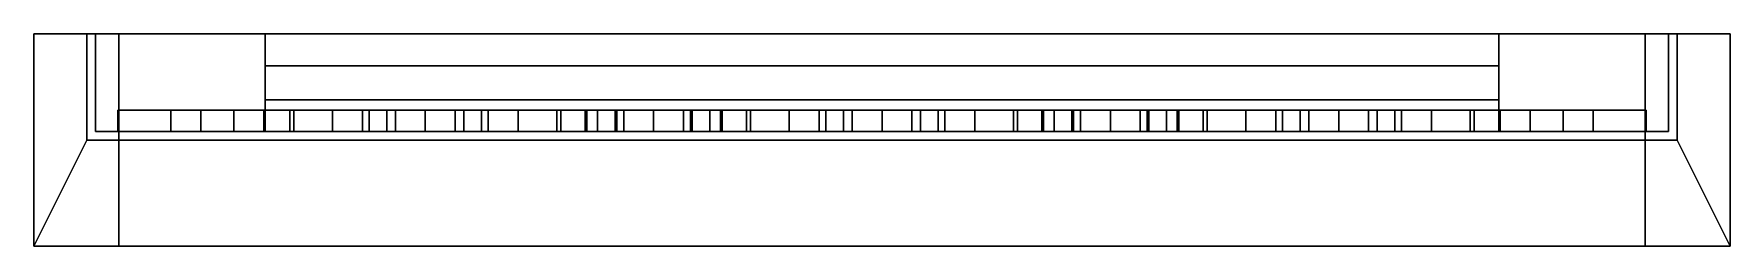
# Model space of a CAD drawing. Extents: x 0 to 0.8, y -0.05 to 0.05.
import ezdxf

# ---------------------------------------------------------------- set-up
doc = ezdxf.new("R2010")
doc.units = 0
doc.layers.get('0').update_dxf_attribs({"linetype": 'CONTINUOUS'})

msp = doc.modelspace()

# ---------------------------------------------------------------- meshes
at = {"color": 131}
mesh = msp.add_polyface(dxfattribs=at)
corners = [(0.06461, 0.004, 2.15154), (0.06461, 0.004, 2.09539), (0.06461, 0.014, 2.09539), (0.06461, 0.014, 2.15154), (0.03961, 0.004, 2.15154), (0.03961, 0.004, 2.07039), (0.03961, 0.014, 2.07039), (0.03961, 0.014, 2.15154), (0.06461, 0.004, 2.18569), (0.03961, 0.004, 2.18569), (0.06461, 0.014, 2.18569), (0.03961, 0.014, 2.18569), (0.06461, 0.004, 2.2451), (0.03961, 0.004, 2.2451), (0.06461, 0.014, 2.2451), (0.03961, 0.014, 2.2451), (0.06461, 0.004, 2.27924), (0.03961, 0.004, 2.27924), (0.06461, 0.004, 2.33539), (0.03961, 0.004, 2.36039), (0.06461, 0.014, 2.27924), (0.03961, 0.014, 2.27924), (0.06461, 0.014, 2.33539), (0.03961, 0.014, 2.36039), (0.029, 0.05), (0.029, 0.05, 0.08), (0.109, 0.05, 0.08), (0.109, 0.05), (0.029, 0.004), (0.029, 0.004, 0.08), (0.109, 0.05, 0.65533), (0.029, 0.05, 0.65533), (0.109, 0.004), (0.109, 0.004, 0.08), (0.029, 0.004, 0.65533), (0.109, 0.05, 0.73533), (0.029, 0.05, 0.73533), (0.109, 0.004, 0.65533), (0.029, 0.004, 0.73533), (0.109, 0.05, 1.31067), (0.029, 0.05, 1.31067), (0.109, 0.004, 0.73533), (0.029, 0.004, 1.31067), (0.109, 0.05, 1.39067), (0.029, 0.05, 1.39067), (0.029, 0.004, 1.39067), (0.029, 0.05, 1.966), (0.029, 0.004, 1.966), (0.029, 0.05, 2.046), (0.029, 0.004, 2.046), (0.025, 0.05), (0.025, 0), (0, -0.05), (0, 0.05), (0.025, 0.05, 2.05), (0.025, 0, 2.05), (0.04, -0.05), (0.04, 0), (0, -0.05, 2.05), (0, 0.05, 2.05), (0.04, 0, 2.035), (0.04, -0.05, 2.035), (0, 0.05, 2.075), (0, -0.05, 2.075), (0.04, -0.05, 2.075), (0, -0.05, 2.4), (0, 0.05, 2.4), (0.04, 0.05, 2.075), (0.04, -0.05, 2.36), (0.04, 0.05, 2.36)]
mesh.append_faces([[corners[k] for k in face] for face in [(0, 1, 2, 3), (4, 5, 1, 0), (6, 7, 3, 2), (5, 4, 7, 6), (0, 8, 9, 4), (10, 3, 7, 11), (4, 9, 11, 7), (8, 12, 13, 9), (14, 10, 11, 15), (9, 13, 15, 11), (12, 8, 10, 14), (12, 16, 17, 13), (16, 18, 19, 17), (20, 14, 15, 21), (13, 17, 21, 15), (22, 20, 21, 23), (17, 19, 23, 21), (18, 16, 20, 22), (24, 25, 26, 27), (25, 24, 28, 29), (30, 26, 25, 31), (24, 27, 32, 28), (29, 28, 32, 33), (31, 25, 29, 34), (35, 30, 31, 36), (33, 37, 34, 29), (36, 31, 34, 38), (39, 35, 36, 40), (37, 41, 38, 34), (40, 36, 38, 42), (43, 39, 40, 44), (44, 40, 42, 45), (46, 44, 45, 47), (48, 46, 47, 49), (50, 51, 52, 53), (51, 50, 54, 55), (56, 52, 51, 57), (52, 58, 59, 53), (53, 59, 54, 50), (51, 55, 60, 57), (56, 61, 58, 52), (56, 57, 60, 61), (62, 59, 58, 63), (62, 54, 59), (63, 58, 61, 64), (62, 63, 65, 66), (62, 67, 54), (64, 68, 65, 63), (62, 66, 69, 67), (64, 67, 69, 68)]], dxfattribs={"color": 131})
mesh = msp.add_polyface(dxfattribs=at)
corners = [(0.44385, 0.004, 2.19723), (0.44385, 0.004, 2.17154), (0.46385, 0.004, 2.17154), (0.46385, 0.004, 2.18894), (0.44385, 0.014, 2.19723), (0.44385, 0.014, 2.17154), (0.44385, 0.004, 2.15154), (0.46385, 0.004, 2.15154), (0.46385, 0.014, 2.17154), (0.46385, 0.014, 2.18894), (0.47615, 0.004, 2.20125), (0.46201, 0.004, 2.21539), (0.46201, 0.014, 2.21539), (0.41816, 0.004, 2.17154), (0.41816, 0.014, 2.17154), (0.44385, 0.004, 2.10953), (0.46385, 0.004, 2.09539), (0.48125, 0.004, 2.17154), (0.42645, 0.004, 2.15154), (0.47615, 0.014, 2.20125), (0.49029, 0.004, 2.21539), (0.47615, 0.004, 2.22953), (0.44385, 0.004, 2.23355), (0.44385, 0.014, 2.23355), (0.4, 0.004, 2.15338), (0.4, 0.014, 2.15338), (0.42971, 0.004, 2.09539), (0.46385, 0.014, 2.09539), (0.46385, 0.014, 2.15154), (0.44385, 0.014, 2.15154), (0.44385, 0.014, 2.10953), (0.42645, 0.014, 2.15154), (0.41414, 0.004, 2.13924), (0.46385, 0.004, 2.24184), (0.44385, 0.004, 2.25924), (0.44385, 0.014, 2.25924), (0.41414, 0.014, 2.13924), (0.4, 0.004, 2.1251), (0.42971, 0.004, 2.07039), (0.46385, 0.004, 2.07039), (0.47615, 0.014, 2.22953), (0.46385, 0.014, 2.24184), (0.46385, 0.004, 2.25924), (0.41816, 0.004, 2.25924), (0.41816, 0.014, 2.25924), (0.4, 0.014, 2.1251), (0.42971, 0.014, 2.09539), (0.47539, 0.004, 2.07039), (0.42971, 0.014, 2.07039), (0.46385, 0.014, 2.07039), (0.46385, 0.004, 2.27924), (0.48125, 0.004, 2.25924), (0.46385, 0.014, 2.25924), (0.44385, 0.004, 2.27924), (0.42645, 0.004, 2.27924), (0.4, 0.004, 2.2774), (0.4, 0.014, 2.2774), (0.44385, 0.004, 2.32125), (0.46385, 0.004, 2.33539), (0.41414, 0.004, 2.29154), (0.42971, 0.004, 2.33539), (0.4, 0.004, 2.30569), (0.46385, 0.004, 2.36039), (0.42971, 0.004, 2.36039), (0.109, 0.004, 1.39067), (0.109, 0.004, 1.31067), (0.691, 0.004, 1.31067), (0.691, 0.004, 1.39067), (0.691, 0.004, 1.966), (0.691, 0.004, 2.046), (0.109, 0.004, 2.046), (0.109, 0.004, 1.966), (0.025, 0, 2.05), (0.775, 0, 2.05), (0.76, 0, 2.035), (0.04, 0, 2.035), (0.04, -0.05, 2.035), (0.76, -0.05, 2.035), (0.04, -0.05, 2.075), (0.76, -0.05, 2.075), (0.76, 0.05, 2.075), (0.04, 0.05, 2.075), (0, 0.05, 2.4), (0, -0.05, 2.4), (0.8, -0.05, 2.4), (0.8, 0.05, 2.4), (0.04, -0.05, 2.36), (0.76, -0.05, 2.36), (0.04, 0.05, 2.36), (0.76, 0.05, 2.36)]
mesh.append_faces([[corners[k] for k in face] for face in [(0, 1, 2, 3), (1, 0, 4, 5), (2, 1, 6, 7), (3, 2, 8, 9), (3, 10, 11, 0), (0, 11, 12, 4), (13, 1, 5, 14), (15, 16, 7, 6), (17, 2, 7), (1, 13, 18, 6), (10, 3, 9, 19), (10, 20, 21, 11), (11, 22, 23, 12), (24, 13, 14, 25), (15, 26, 16), (7, 16, 27, 28), (15, 6, 29, 30), (6, 18, 31, 29), (13, 24, 32, 18), (11, 21, 33, 22), (22, 34, 35, 23), (32, 15, 30, 36), (37, 26, 15, 32), (16, 26, 38, 39), (18, 32, 36, 31), (33, 21, 40, 41), (33, 42, 34, 22), (34, 43, 44, 35), (26, 37, 45, 46), (16, 39, 47), (39, 38, 48, 49), (50, 42, 51), (42, 33, 41, 52), (34, 42, 50, 53), (34, 53, 54, 43), (43, 55, 56, 44), (57, 53, 50, 58), (59, 55, 43, 54), (60, 57, 58), (57, 60, 61, 59), (58, 62, 63, 60), (64, 65, 66, 67), (68, 69, 70, 71), (72, 73, 74, 75), (76, 75, 74, 77), (78, 79, 80, 81), (79, 78, 76, 77), (82, 83, 84, 85), (86, 87, 84, 83), (86, 88, 89, 87)]], dxfattribs={"color": 131})
mesh = msp.add_polyface(dxfattribs=at)
corners = [(0.44385, 0.014, 2.17154), (0.44385, 0.014, 2.19723), (0.46385, 0.014, 2.18894), (0.46385, 0.014, 2.17154), (0.48125, 0.004, 2.17154), (0.48125, 0.014, 2.17154), (0.46385, 0.004, 2.17154), (0.47615, 0.014, 2.20125), (0.46201, 0.014, 2.21539), (0.46385, 0.014, 2.15154), (0.44385, 0.014, 2.15154), (0.42645, 0.014, 2.15154), (0.41816, 0.014, 2.17154), (0.48953, 0.014, 2.15154), (0.48953, 0.004, 2.15154), (0.46385, 0.004, 2.15154), (0.49029, 0.014, 2.21539), (0.47615, 0.014, 2.22953), (0.44385, 0.014, 2.23355), (0.46385, 0.014, 2.24184), (0.46385, 0.014, 2.09539), (0.44385, 0.014, 2.10953), (0.4, 0.014, 2.15338), (0.41414, 0.014, 2.13924), (0.42971, 0.014, 2.09539), (0.46385, 0.014, 2.25924), (0.44385, 0.014, 2.25924), (0.4, 0.014, 2.1251), (0.46385, 0.014, 2.07039), (0.42971, 0.014, 2.07039), (0.47539, 0.014, 2.07039), (0.44385, 0.014, 2.27924), (0.41816, 0.014, 2.25924), (0.42645, 0.014, 2.27924), (0.46385, 0.014, 2.27924), (0.47539, 0.004, 2.07039), (0.46385, 0.004, 2.07039), (0.48125, 0.014, 2.25924), (0.48125, 0.004, 2.25924), (0.46385, 0.004, 2.25924), (0.42645, 0.004, 2.27924), (0.44385, 0.004, 2.27924), (0.41414, 0.004, 2.29154), (0.41414, 0.014, 2.29154), (0.4, 0.014, 2.2774), (0.44385, 0.014, 2.32125), (0.46385, 0.014, 2.33539), (0.48953, 0.014, 2.27924), (0.46385, 0.004, 2.33539), (0.46385, 0.004, 2.27924), (0.44385, 0.004, 2.32125), (0.42971, 0.014, 2.33539), (0.4, 0.014, 2.30569), (0.4, 0.004, 2.30569), (0.42971, 0.004, 2.33539), (0.46385, 0.014, 2.36039), (0.42971, 0.014, 2.36039), (0.42971, 0.004, 2.36039), (0.46385, 0.004, 2.36039), (0.109, 0.035, 0.73533), (0.109, 0.035, 1.31067), (0.691, 0.035, 1.31067), (0.691, 0.035, 0.73533), (0.109, 0.05, 1.31067), (0.691, 0.05, 1.31067), (0.109, 0.05, 1.39067), (0.691, 0.05, 1.39067), (0.109, 0.004, 0.73533), (0.691, 0.004, 0.73533), (0.691, 0.019, 0.73533), (0.109, 0.019, 0.73533), (0.109, 0.035, 1.39067), (0.691, 0.035, 1.39067), (0.109, 0.019, 1.31067), (0.691, 0.019, 1.31067), (0.691, 0.004, 1.31067), (0.109, 0.004, 1.31067), (0.109, 0.035, 1.966), (0.691, 0.035, 1.966), (0.109, 0.05, 1.966), (0.691, 0.05, 1.966), (0.691, 0.05, 2.046), (0.109, 0.05, 2.046), (0.109, 0.004, 1.39067), (0.691, 0.004, 1.39067), (0.691, 0.019, 1.39067), (0.109, 0.019, 1.39067), (0.109, 0.004, 2.046), (0.691, 0.004, 2.046), (0.109, 0.019, 1.966), (0.691, 0.019, 1.966), (0.691, 0.004, 1.966), (0.109, 0.004, 1.966), (0.025, 0, 2.05), (0.025, 0.05, 2.05), (0.775, 0.05, 2.05), (0.775, 0, 2.05), (0.04, 0.05, 2.075), (0.76, 0.05, 2.075), (0, 0.05, 2.4), (0.8, 0.05, 2.4), (0.76, 0.05, 2.36), (0.04, 0.05, 2.36)]
mesh.append_faces([[corners[k] for k in face] for face in [(0, 1, 2, 3), (4, 5, 3, 6), (7, 2, 1, 8), (9, 10, 0, 3), (10, 11, 12, 0), (13, 14, 15, 9), (3, 5, 13, 9), (16, 7, 8, 17), (17, 8, 18, 19), (20, 21, 10, 9), (22, 12, 11, 23), (24, 21, 20), (25, 19, 18, 26), (24, 27, 23, 21), (24, 20, 28, 29), (30, 28, 20), (31, 26, 32, 33), (25, 26, 31, 34), (28, 30, 35, 36), (37, 38, 39, 25), (40, 41, 31, 33), (42, 40, 33, 43), (44, 43, 33, 32), (31, 45, 46, 34), (34, 47, 37, 25), (46, 48, 49, 34), (41, 50, 45, 31), (50, 42, 43, 45), (45, 51, 46), (51, 45, 43, 52), (53, 54, 51, 52), (55, 46, 51, 56), (57, 58, 55, 56), (59, 60, 61, 62), (63, 64, 61, 60), (63, 65, 66, 64), (67, 68, 69, 70), (66, 65, 71, 72), (73, 70, 69, 74), (75, 76, 73, 74), (71, 77, 78, 72), (79, 80, 78, 77), (81, 80, 79, 82), (83, 84, 85, 86), (81, 82, 87, 88), (89, 86, 85, 90), (91, 92, 89, 90), (93, 94, 95, 96), (95, 94, 97, 98), (99, 100, 101, 102)]], dxfattribs={"color": 131})
mesh = msp.add_polyface(dxfattribs=at)
corners = [(0.06461, 0.004, 2.09539), (0.12076, 0.004, 2.09539), (0.12076, 0.014, 2.09539), (0.06461, 0.014, 2.09539), (0.12076, 0.004, 2.15154), (0.12076, 0.014, 2.15154), (0.03961, 0.004, 2.07039), (0.12076, 0.004, 2.07039), (0.12076, 0.014, 2.07039), (0.03961, 0.014, 2.07039), (0.06461, 0.004, 2.15154), (0.06461, 0.014, 2.15154), (0.12076, 0.004, 2.17154), (0.07875, 0.004, 2.17154), (0.07875, 0.014, 2.17154), (0.12076, 0.014, 2.17154), (0.06461, 0.004, 2.18569), (0.06461, 0.014, 2.18569), (0.12076, 0.004, 2.36039), (0.03961, 0.004, 2.36039), (0.06461, 0.004, 2.33539), (0.12076, 0.004, 2.33539), (0.12076, 0.004, 2.18894), (0.12076, 0.014, 2.18894), (0.10846, 0.004, 2.20125), (0.14076, 0.004, 2.19723), (0.1226, 0.004, 2.21539), (0.10846, 0.014, 2.20125), (0.09431, 0.004, 2.21539), (0.09431, 0.014, 2.21539), (0.03961, 0.014, 2.36039), (0.12076, 0.014, 2.36039), (0.12076, 0.014, 2.33539), (0.06461, 0.014, 2.33539), (0.10846, 0.004, 2.22953), (0.1226, 0.014, 2.21539), (0.10846, 0.014, 2.22953), (0.06461, 0.004, 2.2451), (0.06461, 0.014, 2.2451), (0.07875, 0.004, 2.25924), (0.06461, 0.004, 2.27924), (0.12076, 0.004, 2.27924), (0.12076, 0.014, 2.27924), (0.06461, 0.014, 2.27924), (0.07875, 0.014, 2.25924), (0.12076, 0.004, 2.25924), (0.12076, 0.014, 2.25924), (0.12076, 0.004, 2.24184), (0.12076, 0.014, 2.24184), (0.109, 0.05, 0.08), (0.109, 0.05, 0.65533), (0.109, 0.035, 0.65533), (0.109, 0.035, 0.08), (0.109, 0.004, 0.65533), (0.109, 0.004, 0.08), (0.109, 0.019, 0.08), (0.109, 0.019, 0.65533), (0.109, 0.05, 0.73533), (0.109, 0.05, 1.31067), (0.109, 0.035, 1.31067), (0.109, 0.035, 0.73533), (0.109, 0.004, 0.73533), (0.109, 0.004, 1.31067), (0.029, 0.004, 1.31067), (0.029, 0.004, 0.73533), (0.109, 0.05, 1.966), (0.109, 0.05, 1.39067), (0.029, 0.05, 1.39067), (0.029, 0.05, 1.966), (0.109, 0.019, 0.73533), (0.109, 0.019, 1.31067), (0.109, 0.004, 1.39067), (0.029, 0.004, 1.39067), (0.109, 0.035, 1.966), (0.109, 0.035, 1.39067), (0.109, 0.05, 2.046), (0.029, 0.05, 2.046), (0.109, 0.004, 1.966), (0.029, 0.004, 1.966), (0.029, 0.004, 2.046), (0.109, 0.004, 2.046), (0.109, 0.019, 1.39067), (0.109, 0.019, 1.966)]
mesh.append_faces([[corners[k] for k in face] for face in [(0, 1, 2, 3), (1, 4, 5, 2), (1, 0, 6, 7), (3, 2, 8, 9), (4, 10, 11, 5), (7, 6, 9, 8), (10, 4, 12, 13), (5, 11, 14, 15), (13, 12, 15, 14), (13, 16, 10), (17, 14, 11), (18, 19, 20, 21), (12, 22, 23, 15), (24, 22, 25, 26), (24, 13, 14, 27), (13, 24, 28, 16), (27, 14, 17, 29), (30, 31, 32, 33), (19, 18, 31, 30), (21, 20, 33, 32), (22, 24, 27, 23), (24, 26, 34, 28), (35, 27, 29, 36), (16, 28, 29, 17), (28, 37, 38, 29), (39, 40, 37), (41, 21, 32, 42), (43, 44, 38), (37, 28, 34, 39), (29, 38, 44, 36), (39, 45, 41, 40), (40, 41, 42, 43), (46, 44, 43, 42), (34, 47, 48, 36), (39, 34, 36, 44), (45, 39, 44, 46), (47, 45, 46, 48), (49, 50, 51, 52), (53, 54, 55, 56), (57, 58, 59, 60), (61, 62, 63, 64), (65, 66, 67, 68), (62, 61, 69, 70), (62, 71, 72, 63), (66, 65, 73, 74), (75, 65, 68, 76), (71, 77, 78, 72), (75, 76, 79, 80), (77, 71, 81, 82), (77, 80, 79, 78)]], dxfattribs={"color": 131})
mesh = msp.add_polyface(dxfattribs=at)
corners = [(0.38184, 0.004, 2.17154), (0.4, 0.004, 2.15338), (0.4, 0.014, 2.15338), (0.38184, 0.014, 2.17154), (0.38586, 0.004, 2.13924), (0.4, 0.004, 2.1251), (0.41414, 0.004, 2.13924), (0.38586, 0.014, 2.13924), (0.41414, 0.014, 2.13924), (0.4, 0.014, 2.1251), (0.37355, 0.004, 2.15154), (0.37355, 0.014, 2.15154), (0.35615, 0.004, 2.17154), (0.35615, 0.014, 2.17154), (0.37029, 0.004, 2.09539), (0.42971, 0.004, 2.09539), (0.42971, 0.014, 2.09539), (0.37029, 0.014, 2.09539), (0.37029, 0.004, 2.07039), (0.42971, 0.004, 2.07039), (0.35615, 0.004, 2.10953), (0.35615, 0.014, 2.10953), (0.35615, 0.004, 2.15154), (0.35615, 0.014, 2.15154), (0.42971, 0.014, 2.07039), (0.37029, 0.014, 2.07039), (0.38586, 0.004, 2.29154), (0.4, 0.004, 2.30569), (0.37029, 0.004, 2.33539), (0.35615, 0.004, 2.32125), (0.4, 0.004, 2.2774), (0.38184, 0.004, 2.25924), (0.38184, 0.014, 2.25924), (0.4, 0.014, 2.2774), (0.38586, 0.014, 2.29154), (0.4, 0.014, 2.30569), (0.41414, 0.014, 2.29154), (0.37355, 0.004, 2.27924), (0.35615, 0.014, 2.32125), (0.37355, 0.014, 2.27924), (0.35615, 0.004, 2.25924), (0.35615, 0.014, 2.25924), (0.37029, 0.014, 2.33539), (0.35615, 0.004, 2.27924), (0.35615, 0.014, 2.27924), (0.35615, 0.004, 2.23355), (0.35615, 0.014, 2.23355), (0.42971, 0.004, 2.33539), (0.42971, 0.014, 2.33539), (0.42971, 0.004, 2.36039), (0.37029, 0.004, 2.36039), (0.42971, 0.014, 2.36039), (0.37029, 0.014, 2.36039), (0.41414, 0.004, 2.29154), (0.109, 0.05), (0.109, 0.05, 0.08), (0.691, 0.05, 0.08), (0.691, 0.05), (0.109, 0.035, 0.08), (0.691, 0.035, 0.08), (0.691, 0.004), (0.109, 0.004), (0.109, 0.035, 0.65533), (0.691, 0.035, 0.65533), (0.109, 0.004, 0.08), (0.691, 0.004, 0.08), (0.109, 0.05, 0.65533), (0.691, 0.05, 0.65533), (0.691, 0.019, 0.08), (0.109, 0.019, 0.08), (0.691, 0.05, 0.73533), (0.109, 0.05, 0.73533), (0.109, 0.019, 0.65533), (0.691, 0.019, 0.65533), (0.109, 0.035, 0.73533), (0.691, 0.035, 0.73533), (0.691, 0.004, 0.65533), (0.109, 0.004, 0.65533), (0.691, 0.004, 0.73533), (0.109, 0.004, 0.73533)]
mesh.append_faces([[corners[k] for k in face] for face in [(0, 1, 2, 3), (1, 4, 5, 6), (7, 2, 8, 9), (10, 4, 1, 0), (7, 11, 3, 2), (12, 0, 3, 13), (14, 15, 16, 17), (15, 14, 18, 19), (4, 20, 14, 5), (21, 7, 9, 17), (4, 10, 11, 7), (0, 12, 22, 10), (13, 3, 11, 23), (5, 14, 17, 9), (17, 16, 24, 25), (19, 18, 25, 24), (20, 4, 7, 21), (26, 27, 28, 29), (30, 31, 32, 33), (10, 22, 23, 11), (33, 34, 35, 36), (26, 37, 31, 30), (26, 29, 38, 34), (37, 26, 34, 39), (39, 34, 33, 32), (31, 40, 41, 32), (28, 27, 35, 42), (42, 35, 34, 38), (37, 43, 40, 31), (29, 43, 44, 38), (43, 37, 39, 44), (44, 39, 32, 41), (40, 45, 46, 41), (47, 28, 42, 48), (47, 49, 50, 28), (51, 48, 42, 52), (50, 49, 51, 52), (30, 53, 27, 26), (54, 55, 56, 57), (56, 55, 58, 59), (54, 57, 60, 61), (58, 62, 63, 59), (64, 61, 60, 65), (66, 67, 63, 62), (64, 65, 68, 69), (70, 67, 66, 71), (72, 69, 68, 73), (70, 71, 74, 75), (76, 77, 72, 73), (76, 78, 79, 77)]], dxfattribs={"color": 131})
mesh = msp.add_polyface(dxfattribs=at)
corners = [(0.67924, 0.004, 2.09539), (0.73539, 0.004, 2.09539), (0.73539, 0.014, 2.09539), (0.67924, 0.014, 2.09539), (0.67924, 0.004, 2.15154), (0.67924, 0.014, 2.15154), (0.67924, 0.004, 2.07039), (0.76039, 0.004, 2.07039), (0.76039, 0.014, 2.07039), (0.67924, 0.014, 2.07039), (0.73539, 0.004, 2.15154), (0.73539, 0.014, 2.15154), (0.72125, 0.004, 2.17154), (0.67924, 0.004, 2.17154), (0.67924, 0.014, 2.17154), (0.72125, 0.014, 2.17154), (0.73539, 0.004, 2.18569), (0.73539, 0.014, 2.18569), (0.67924, 0.004, 2.18894), (0.67924, 0.014, 2.18894), (0.69154, 0.014, 2.20125), (0.65924, 0.014, 2.19723), (0.6774, 0.014, 2.21539), (0.69154, 0.004, 2.20125), (0.70569, 0.004, 2.21539), (0.70569, 0.014, 2.21539), (0.6774, 0.004, 2.21539), (0.69154, 0.004, 2.22953), (0.69154, 0.014, 2.22953), (0.67924, 0.004, 2.33539), (0.67924, 0.004, 2.27924), (0.67924, 0.014, 2.27924), (0.67924, 0.014, 2.33539), (0.76039, 0.004, 2.36039), (0.67924, 0.004, 2.36039), (0.73539, 0.004, 2.33539), (0.67924, 0.014, 2.36039), (0.76039, 0.014, 2.36039), (0.73539, 0.014, 2.33539), (0.73539, 0.004, 2.2451), (0.73539, 0.014, 2.2451), (0.73539, 0.004, 2.27924), (0.72125, 0.004, 2.25924), (0.67924, 0.004, 2.24184), (0.65924, 0.004, 2.23355), (0.67924, 0.014, 2.24184), (0.65924, 0.014, 2.23355), (0.72125, 0.014, 2.25924), (0.73539, 0.014, 2.27924), (0.67924, 0.004, 2.25924), (0.67924, 0.014, 2.25924), (0.691, 0.05), (0.691, 0.05, 0.08), (0.771, 0.05, 0.08), (0.771, 0.05), (0.691, 0.05, 0.65533), (0.691, 0.035, 0.08), (0.691, 0.035, 0.65533), (0.771, 0.05, 0.65533), (0.771, 0.004), (0.691, 0.004), (0.771, 0.05, 0.73533), (0.691, 0.05, 0.73533), (0.691, 0.004, 0.08), (0.771, 0.004, 0.08), (0.691, 0.004, 0.65533), (0.691, 0.019, 0.65533), (0.691, 0.019, 0.08), (0.691, 0.05, 1.31067), (0.691, 0.035, 0.73533), (0.691, 0.035, 1.31067), (0.691, 0.004, 0.73533), (0.691, 0.004, 1.31067), (0.691, 0.019, 1.31067), (0.691, 0.019, 0.73533), (0.691, 0.05, 1.966), (0.691, 0.05, 1.39067), (0.691, 0.035, 1.39067), (0.691, 0.035, 1.966), (0.691, 0.004, 1.39067), (0.691, 0.004, 1.966), (0.691, 0.019, 1.966), (0.691, 0.019, 1.39067)]
mesh.append_faces([[corners[k] for k in face] for face in [(0, 1, 2, 3), (4, 0, 3, 5), (1, 0, 6, 7), (3, 2, 8, 9), (10, 4, 5, 11), (7, 6, 9, 8), (4, 10, 12, 13), (11, 5, 14, 15), (16, 12, 10), (13, 12, 15, 14), (15, 17, 11), (18, 13, 14, 19), (20, 19, 21, 22), (23, 12, 16, 24), (12, 23, 20, 15), (15, 20, 25, 17), (23, 18, 19, 20), (26, 23, 24, 27), (20, 22, 28, 25), (24, 16, 17, 25), (29, 30, 31, 32), (33, 34, 29, 35), (36, 37, 38, 32), (39, 24, 25, 40), (41, 42, 39), (24, 39, 42, 27), (27, 43, 44, 26), (45, 28, 22, 46), (40, 25, 28, 47), (47, 48, 40), (30, 41, 48, 31), (35, 29, 32, 38), (49, 42, 41, 30), (34, 33, 37, 36), (27, 42, 47, 28), (43, 27, 28, 45), (47, 50, 31, 48), (49, 43, 45, 50), (42, 49, 50, 47), (51, 52, 53, 54), (55, 52, 56, 57), (58, 53, 52, 55), (51, 54, 59, 60), (61, 58, 55, 62), (63, 60, 59, 64), (63, 65, 66, 67), (68, 62, 69, 70), (71, 72, 73, 74), (75, 76, 77, 78), (79, 80, 81, 82)]], dxfattribs={"color": 131})
mesh = msp.add_polyface(dxfattribs=at)
corners = [(0.73539, 0.004, 2.09539), (0.73539, 0.004, 2.15154), (0.73539, 0.014, 2.15154), (0.73539, 0.014, 2.09539), (0.76039, 0.004, 2.07039), (0.76039, 0.004, 2.15154), (0.76039, 0.014, 2.15154), (0.76039, 0.014, 2.07039), (0.73539, 0.004, 2.18569), (0.76039, 0.004, 2.18569), (0.73539, 0.014, 2.18569), (0.76039, 0.014, 2.18569), (0.73539, 0.004, 2.2451), (0.76039, 0.004, 2.2451), (0.73539, 0.014, 2.2451), (0.76039, 0.014, 2.2451), (0.73539, 0.004, 2.27924), (0.76039, 0.004, 2.27924), (0.73539, 0.014, 2.27924), (0.76039, 0.014, 2.27924), (0.73539, 0.004, 2.33539), (0.76039, 0.004, 2.36039), (0.73539, 0.014, 2.33539), (0.76039, 0.014, 2.36039), (0.771, 0.05), (0.771, 0.05, 0.08), (0.771, 0.004, 0.08), (0.771, 0.004), (0.771, 0.05, 0.65533), (0.771, 0.004, 0.65533), (0.771, 0.05, 0.73533), (0.771, 0.004, 0.73533), (0.691, 0.004, 0.65533), (0.691, 0.004, 0.08), (0.771, 0.05, 1.31067), (0.691, 0.05, 0.73533), (0.691, 0.05, 1.31067), (0.771, 0.004, 1.31067), (0.691, 0.004, 0.73533), (0.771, 0.05, 1.39067), (0.691, 0.05, 1.39067), (0.771, 0.004, 1.39067), (0.691, 0.004, 1.31067), (0.771, 0.05, 1.966), (0.691, 0.05, 1.966), (0.771, 0.004, 1.966), (0.691, 0.004, 1.39067), (0.771, 0.05, 2.046), (0.691, 0.05, 2.046), (0.771, 0.004, 2.046), (0.691, 0.004, 1.966), (0.691, 0.004, 2.046), (0.775, 0, 2.05), (0.775, 0.05, 2.05), (0.775, 0.05), (0.775, 0), (0.8, 0.05, 2.05), (0.76, 0.05, 2.075), (0.8, 0.05, 2.075), (0.8, 0.05), (0.8, -0.05), (0.76, 0), (0.76, 0, 2.035), (0.76, -0.05, 2.035), (0.76, -0.05), (0.76, -0.05, 2.36), (0.76, 0.05, 2.36), (0.76, -0.05, 2.075), (0.8, 0.05, 2.4), (0.8, -0.05, 2.075), (0.8, -0.05, 2.05), (0.8, -0.05, 2.4)]
mesh.append_faces([[corners[k] for k in face] for face in [(0, 1, 2, 3), (4, 5, 1, 0), (6, 7, 3, 2), (5, 4, 7, 6), (8, 1, 5, 9), (2, 10, 11, 6), (9, 5, 6, 11), (12, 8, 9, 13), (10, 14, 15, 11), (13, 9, 11, 15), (8, 12, 14, 10), (16, 12, 13, 17), (14, 18, 19, 15), (17, 13, 15, 19), (20, 16, 17, 21), (18, 22, 23, 19), (21, 17, 19, 23), (16, 20, 22, 18), (24, 25, 26, 27), (25, 28, 29, 26), (28, 30, 31, 29), (26, 29, 32, 33), (34, 30, 35, 36), (30, 34, 37, 31), (29, 31, 38, 32), (39, 34, 36, 40), (34, 39, 41, 37), (31, 37, 42, 38), (43, 39, 40, 44), (39, 43, 45, 41), (37, 41, 46, 42), (47, 43, 44, 48), (43, 47, 49, 45), (41, 45, 50, 46), (47, 48, 51, 49), (45, 49, 51, 50), (52, 53, 54, 55), (56, 53, 57, 58), (54, 53, 56, 59), (59, 60, 55, 54), (61, 62, 52, 55), (63, 62, 61, 64), (65, 66, 57, 67), (57, 66, 68, 58), (69, 70, 56, 58), (59, 56, 70, 60), (61, 55, 60, 64), (67, 63, 70, 69), (60, 70, 63, 64), (68, 71, 69, 58), (69, 71, 65, 67)]], dxfattribs={"color": 131})
mesh = msp.add_polyface(dxfattribs=at)
corners = [(0.18461, 0.004, 2.1251), (0.1549, 0.004, 2.09539), (0.1549, 0.014, 2.09539), (0.18461, 0.014, 2.1251), (0.12076, 0.004, 2.09539), (0.12076, 0.004, 2.07039), (0.1549, 0.004, 2.07039), (0.1549, 0.004, 2.33539), (0.14076, 0.004, 2.32125), (0.17047, 0.004, 2.29154), (0.18461, 0.004, 2.30569), (0.12076, 0.014, 2.09539), (0.1549, 0.014, 2.07039), (0.12076, 0.014, 2.07039), (0.14076, 0.004, 2.10953), (0.17047, 0.004, 2.13924), (0.17047, 0.014, 2.13924), (0.14076, 0.014, 2.10953), (0.14076, 0.004, 2.15154), (0.14076, 0.014, 2.15154), (0.15816, 0.004, 2.15154), (0.18461, 0.004, 2.15338), (0.16645, 0.004, 2.17154), (0.12076, 0.004, 2.15154), (0.12076, 0.014, 2.15154), (0.15816, 0.014, 2.15154), (0.14076, 0.004, 2.17154), (0.14076, 0.014, 2.17154), (0.16645, 0.014, 2.17154), (0.12076, 0.004, 2.17154), (0.12076, 0.014, 2.17154), (0.12076, 0.004, 2.33539), (0.1549, 0.004, 2.36039), (0.12076, 0.004, 2.36039), (0.12076, 0.004, 2.18894), (0.14076, 0.004, 2.19723), (0.12076, 0.014, 2.18894), (0.14076, 0.014, 2.19723), (0.1549, 0.014, 2.33539), (0.12076, 0.014, 2.33539), (0.12076, 0.014, 2.36039), (0.1549, 0.014, 2.36039), (0.18461, 0.014, 2.30569), (0.10846, 0.014, 2.20125), (0.1226, 0.014, 2.21539), (0.14076, 0.014, 2.32125), (0.12076, 0.004, 2.27924), (0.14076, 0.004, 2.27924), (0.17047, 0.014, 2.29154), (0.1226, 0.004, 2.21539), (0.12076, 0.014, 2.27924), (0.14076, 0.014, 2.27924), (0.12076, 0.004, 2.25924), (0.14076, 0.004, 2.25924), (0.15816, 0.004, 2.27924), (0.15816, 0.014, 2.27924), (0.16645, 0.004, 2.25924), (0.14076, 0.004, 2.23355), (0.14076, 0.014, 2.23355), (0.12076, 0.004, 2.24184), (0.10846, 0.004, 2.22953), (0.10846, 0.014, 2.22953), (0.12076, 0.014, 2.24184), (0.16645, 0.014, 2.25924), (0.14076, 0.014, 2.25924), (0.12076, 0.014, 2.25924)]
mesh.append_faces([[corners[k] for k in face] for face in [(0, 1, 2, 3), (1, 4, 5, 6), (7, 8, 9, 10), (11, 2, 12, 13), (14, 4, 1), (15, 14, 1, 0), (14, 15, 16, 17), (18, 14, 17, 19), (17, 16, 3, 2), (11, 17, 2), (6, 5, 13, 12), (20, 15, 21, 22), (23, 4, 14, 18), (11, 24, 19, 17), (15, 20, 25, 16), (20, 18, 19, 25), (22, 26, 18, 20), (27, 28, 25, 19), (18, 26, 29, 23), (27, 19, 24, 30), (31, 7, 32, 33), (26, 22, 28, 27), (34, 29, 26, 35), (30, 36, 37, 27), (38, 39, 40, 41), (33, 32, 41, 40), (8, 7, 31), (7, 10, 42, 38), (35, 26, 27, 37), (36, 43, 44, 37), (38, 45, 39), (31, 46, 47, 8), (38, 42, 48, 45), (9, 8, 45, 48), (49, 35, 37, 44), (50, 39, 45, 51), (52, 53, 47, 46), (8, 47, 51, 45), (54, 9, 48, 55), (54, 47, 53, 56), (57, 49, 44, 58), (59, 60, 49, 57), (61, 62, 58, 44), (51, 55, 63, 64), (64, 65, 50, 51), (52, 59, 57, 53), (47, 54, 55, 51), (56, 53, 64, 63), (53, 57, 58, 64), (62, 65, 64, 58)]], dxfattribs={"color": 131})
mesh = msp.add_polyface(dxfattribs=at)
corners = [(0.19875, 0.004, 2.29154), (0.18461, 0.004, 2.30569), (0.17047, 0.004, 2.29154), (0.18461, 0.004, 2.2774), (0.22846, 0.004, 2.10953), (0.21431, 0.004, 2.09539), (0.24846, 0.004, 2.09539), (0.21431, 0.014, 2.09539), (0.22846, 0.014, 2.10953), (0.24846, 0.014, 2.09539), (0.1549, 0.004, 2.09539), (0.1549, 0.014, 2.09539), (0.18461, 0.004, 2.1251), (0.18461, 0.014, 2.1251), (0.19875, 0.004, 2.13924), (0.19875, 0.014, 2.13924), (0.22846, 0.004, 2.15154), (0.22846, 0.014, 2.15154), (0.1549, 0.004, 2.07039), (0.21431, 0.004, 2.07039), (0.21431, 0.014, 2.07039), (0.1549, 0.014, 2.07039), (0.21106, 0.004, 2.15154), (0.21106, 0.014, 2.15154), (0.18461, 0.004, 2.15338), (0.17047, 0.004, 2.13924), (0.17047, 0.014, 2.13924), (0.18461, 0.014, 2.15338), (0.22846, 0.004, 2.17154), (0.20277, 0.004, 2.17154), (0.20277, 0.014, 2.17154), (0.22846, 0.014, 2.17154), (0.24846, 0.004, 2.36039), (0.21431, 0.004, 2.36039), (0.21431, 0.004, 2.33539), (0.22846, 0.004, 2.33539), (0.15816, 0.014, 2.15154), (0.16645, 0.014, 2.17154), (0.22846, 0.004, 2.19723), (0.22846, 0.014, 2.19723), (0.1549, 0.004, 2.36039), (0.1549, 0.004, 2.33539), (0.22846, 0.004, 2.32125), (0.16645, 0.004, 2.17154), (0.21431, 0.014, 2.36039), (0.21431, 0.014, 2.33539), (0.1549, 0.014, 2.33539), (0.1549, 0.014, 2.36039), (0.22846, 0.004, 2.23355), (0.22846, 0.004, 2.25924), (0.22846, 0.014, 2.25924), (0.22846, 0.014, 2.23355), (0.22846, 0.014, 2.32125), (0.19875, 0.014, 2.29154), (0.18461, 0.014, 2.30569), (0.22846, 0.004, 2.27924), (0.22846, 0.014, 2.27924), (0.21106, 0.004, 2.27924), (0.20277, 0.004, 2.25924), (0.20277, 0.014, 2.25924), (0.21106, 0.014, 2.27924), (0.18461, 0.014, 2.2774), (0.17047, 0.014, 2.29154), (0.15816, 0.004, 2.27924), (0.16645, 0.004, 2.25924), (0.15816, 0.014, 2.27924), (0.16645, 0.014, 2.25924)]
mesh.append_faces([[corners[k] for k in face] for face in [(0, 1, 2, 3), (4, 5, 6), (7, 8, 9), (10, 5, 7, 11), (5, 12, 13, 7), (14, 4, 8, 15), (4, 16, 17, 8), (5, 10, 18, 19), (11, 7, 20, 21), (12, 5, 4, 14), (7, 13, 15, 8), (22, 14, 15, 23), (16, 22, 23, 17), (19, 18, 21, 20), (24, 25, 12, 14), (26, 27, 15, 13), (22, 16, 28, 29), (29, 24, 14, 22), (27, 30, 23, 15), (17, 23, 30, 31), (32, 33, 34), (32, 34, 35), (26, 36, 37, 27), (28, 38, 39, 31), (29, 28, 31, 30), (24, 29, 30, 27), (34, 33, 40, 41), (35, 34, 42), (43, 24, 27, 37), (44, 45, 46, 47), (40, 33, 44, 47), (34, 41, 46, 45), (42, 34, 1, 0), (48, 49, 50, 51), (45, 52, 53, 54), (55, 42, 52, 56), (1, 34, 45, 54), (42, 0, 53, 52), (49, 55, 57, 58), (49, 58, 59, 50), (56, 50, 59, 60), (61, 62, 54, 53), (57, 55, 56, 60), (0, 57, 60, 53), (2, 63, 64, 3), (0, 3, 58, 57), (58, 3, 61, 59), (61, 53, 60, 59), (65, 62, 61, 66), (3, 64, 66, 61)]], dxfattribs={"color": 131})
mesh = msp.add_polyface(dxfattribs=at)
corners = [(0.24846, 0.004, 2.09539), (0.24846, 0.004, 2.07039), (0.26, 0.004, 2.07039), (0.26, 0.014, 2.07039), (0.24846, 0.014, 2.07039), (0.24846, 0.014, 2.09539), (0.24846, 0.004, 2.15154), (0.24846, 0.014, 2.15154), (0.21431, 0.004, 2.09539), (0.21431, 0.004, 2.07039), (0.21431, 0.014, 2.09539), (0.21431, 0.014, 2.07039), (0.22846, 0.004, 2.10953), (0.22846, 0.004, 2.15154), (0.22846, 0.014, 2.10953), (0.22846, 0.014, 2.15154), (0.27414, 0.014, 2.15154), (0.27414, 0.004, 2.15154), (0.26586, 0.004, 2.17154), (0.24846, 0.004, 2.17154), (0.2923, 0.004, 2.16971), (0.22846, 0.004, 2.17154), (0.22846, 0.014, 2.17154), (0.24846, 0.014, 2.17154), (0.26586, 0.014, 2.17154), (0.26076, 0.004, 2.20125), (0.2749, 0.004, 2.21539), (0.26076, 0.004, 2.22953), (0.24662, 0.004, 2.21539), (0.22846, 0.004, 2.19723), (0.24846, 0.004, 2.18894), (0.22846, 0.014, 2.19723), (0.24846, 0.014, 2.18894), (0.22846, 0.004, 2.33539), (0.24846, 0.004, 2.33539), (0.24846, 0.004, 2.36039), (0.24846, 0.004, 2.24184), (0.22846, 0.004, 2.23355), (0.26076, 0.014, 2.20125), (0.2749, 0.014, 2.21539), (0.24662, 0.014, 2.21539), (0.26076, 0.014, 2.22953), (0.24846, 0.014, 2.36039), (0.24846, 0.014, 2.33539), (0.21431, 0.014, 2.33539), (0.21431, 0.014, 2.36039), (0.24846, 0.014, 2.27924), (0.24846, 0.004, 2.32125), (0.24846, 0.004, 2.27924), (0.21431, 0.004, 2.36039), (0.22846, 0.004, 2.32125), (0.24846, 0.014, 2.24184), (0.24846, 0.004, 2.25924), (0.22846, 0.004, 2.25924), (0.22846, 0.014, 2.23355), (0.27414, 0.004, 2.27924), (0.26586, 0.004, 2.25924), (0.26586, 0.014, 2.25924), (0.24846, 0.014, 2.25924), (0.27414, 0.014, 2.27924), (0.22846, 0.014, 2.32125), (0.22846, 0.004, 2.27924), (0.22846, 0.014, 2.27924), (0.22846, 0.014, 2.25924)]
mesh.append_faces([[corners[k] for k in face] for face in [(0, 1, 2), (3, 4, 5), (6, 0, 5, 7), (0, 8, 9, 1), (2, 1, 4, 3), (10, 5, 4, 11), (12, 0, 6, 13), (5, 14, 15, 7), (16, 17, 6, 7), (1, 9, 11, 4), (18, 19, 6), (18, 6, 20), (13, 6, 19, 21), (7, 15, 22, 23), (16, 7, 23, 24), (25, 26, 27, 28), (18, 24, 23, 19), (29, 21, 19, 30), (22, 31, 32, 23), (33, 34, 35), (28, 27, 36, 37), (30, 25, 28, 29), (25, 30, 32, 38), (39, 38, 40, 41), (30, 19, 23, 32), (38, 32, 31, 40), (42, 43, 44, 45), (46, 43, 34), (47, 48, 46), (34, 47, 46), (49, 35, 42, 45), (50, 34, 33), (36, 27, 41, 51), (36, 52, 53, 37), (28, 37, 54, 40), (29, 28, 40, 31), (41, 40, 54, 51), (55, 48, 52, 56), (57, 58, 46, 59), (57, 56, 52, 58), (60, 44, 43), (34, 50, 61), (61, 48, 47), (61, 47, 34), (55, 59, 46, 48), (62, 60, 43, 46), (52, 36, 51, 58), (53, 52, 48, 61), (58, 51, 54, 63), (58, 63, 62, 46)]], dxfattribs={"color": 131})
mesh = msp.add_polyface(dxfattribs=at)
corners = [(0.24846, 0.004, 2.09539), (0.33615, 0.004, 2.09539), (0.33615, 0.014, 2.09539), (0.24846, 0.014, 2.09539), (0.33615, 0.004, 2.07039), (0.32461, 0.004, 2.07039), (0.26, 0.004, 2.07039), (0.30645, 0.004, 2.18385), (0.2923, 0.004, 2.16971), (0.31047, 0.004, 2.15154), (0.31875, 0.004, 2.17154), (0.33615, 0.014, 2.07039), (0.32461, 0.014, 2.07039), (0.26, 0.014, 2.07039), (0.31047, 0.014, 2.15154), (0.2923, 0.014, 2.16971), (0.31875, 0.014, 2.17154), (0.30645, 0.014, 2.18385), (0.2923, 0.004, 2.19799), (0.27816, 0.004, 2.18385), (0.32385, 0.014, 2.20125), (0.32385, 0.004, 2.20125), (0.27414, 0.004, 2.15154), (0.27414, 0.014, 2.15154), (0.30971, 0.004, 2.21539), (0.2749, 0.004, 2.21539), (0.26076, 0.004, 2.20125), (0.24846, 0.004, 2.15154), (0.26586, 0.004, 2.17154), (0.2923, 0.014, 2.19799), (0.27816, 0.014, 2.18385), (0.2923, 0.004, 2.23279), (0.32385, 0.004, 2.22953), (0.30645, 0.004, 2.24693), (0.30971, 0.014, 2.21539), (0.30645, 0.014, 2.24693), (0.32385, 0.014, 2.22953), (0.2923, 0.014, 2.23279), (0.24846, 0.004, 2.33539), (0.33615, 0.004, 2.33539), (0.33615, 0.004, 2.36039), (0.24846, 0.004, 2.36039), (0.33615, 0.004, 2.27924), (0.31047, 0.004, 2.27924), (0.2923, 0.004, 2.26108), (0.31875, 0.004, 2.25924), (0.26586, 0.014, 2.17154), (0.2749, 0.014, 2.21539), (0.26076, 0.014, 2.20125), (0.27816, 0.004, 2.24693), (0.2923, 0.014, 2.26108), (0.27816, 0.014, 2.24693), (0.33615, 0.014, 2.33539), (0.24846, 0.014, 2.33539), (0.24846, 0.014, 2.36039), (0.33615, 0.014, 2.36039), (0.31047, 0.014, 2.27924), (0.31875, 0.014, 2.25924), (0.26076, 0.004, 2.22953), (0.26586, 0.004, 2.25924), (0.27414, 0.004, 2.27924), (0.26076, 0.014, 2.22953), (0.27414, 0.014, 2.27924), (0.26586, 0.014, 2.25924)]
mesh.append_faces([[corners[k] for k in face] for face in [(0, 1, 2, 3), (4, 1, 0), (5, 4, 0), (0, 6, 5), (7, 8, 9), (10, 7, 9), (11, 12, 13), (3, 2, 11), (13, 3, 11), (5, 6, 13, 12), (14, 9, 8, 15), (7, 10, 16, 17), (8, 7, 18, 19), (14, 15, 17, 16), (7, 17, 20, 21), (22, 23, 15, 8), (7, 21, 24, 18), (19, 18, 25, 26), (27, 22, 8), (8, 19, 28), (29, 17, 15, 30), (31, 24, 32, 33), (17, 29, 34, 20), (35, 36, 34, 37), (29, 18, 24, 34), (31, 37, 34, 24), (38, 39, 40, 41), (42, 43, 44), (44, 33, 45), (46, 30, 15, 23), (18, 29, 47, 25), (19, 26, 48, 30), (30, 48, 47, 29), (46, 28, 19, 30), (31, 33, 44, 49), (50, 35, 37, 51), (37, 31, 25, 47), (52, 53, 54, 55), (39, 38, 53, 52), (40, 55, 54, 41), (44, 43, 56, 50), (57, 45, 33, 35), (57, 35, 50, 56), (49, 58, 25, 31), (59, 49, 44, 60), (51, 37, 47, 61), (62, 50, 51, 63), (51, 61, 58, 49), (59, 63, 51, 49), (62, 60, 44, 50)]], dxfattribs={"color": 131})
mesh = msp.add_polyface(dxfattribs=at)
corners = [(0.35615, 0.004, 2.19723), (0.35615, 0.004, 2.17154), (0.35615, 0.014, 2.17154), (0.35615, 0.014, 2.19723), (0.37029, 0.004, 2.09539), (0.33615, 0.004, 2.09539), (0.33615, 0.004, 2.07039), (0.37029, 0.004, 2.07039), (0.35615, 0.004, 2.10953), (0.35615, 0.014, 2.10953), (0.37029, 0.014, 2.09539), (0.33615, 0.014, 2.09539), (0.33615, 0.004, 2.15154), (0.35615, 0.004, 2.15154), (0.33615, 0.004, 2.17154), (0.35615, 0.014, 2.15154), (0.33615, 0.014, 2.15154), (0.33615, 0.014, 2.17154), (0.33615, 0.004, 2.18894), (0.33615, 0.014, 2.18894), (0.33799, 0.004, 2.21539), (0.33799, 0.014, 2.21539), (0.37029, 0.014, 2.07039), (0.33615, 0.014, 2.07039), (0.31047, 0.004, 2.15154), (0.31875, 0.004, 2.17154), (0.31875, 0.014, 2.17154), (0.31047, 0.014, 2.15154), (0.32385, 0.004, 2.20125), (0.32385, 0.014, 2.20125), (0.35615, 0.004, 2.23355), (0.35615, 0.014, 2.23355), (0.32461, 0.014, 2.07039), (0.32461, 0.004, 2.07039), (0.35615, 0.004, 2.32125), (0.37029, 0.004, 2.33539), (0.33615, 0.004, 2.33539), (0.30971, 0.004, 2.21539), (0.32385, 0.004, 2.22953), (0.30971, 0.014, 2.21539), (0.32385, 0.014, 2.22953), (0.33615, 0.004, 2.24184), (0.33615, 0.014, 2.24184), (0.37029, 0.014, 2.33539), (0.35615, 0.014, 2.32125), (0.33615, 0.014, 2.33539), (0.33615, 0.004, 2.36039), (0.37029, 0.004, 2.36039), (0.35615, 0.004, 2.27924), (0.33615, 0.004, 2.27924), (0.33615, 0.004, 2.25924), (0.35615, 0.004, 2.25924), (0.35615, 0.014, 2.27924), (0.33615, 0.014, 2.27924), (0.35615, 0.014, 2.25924), (0.33615, 0.014, 2.25924), (0.33615, 0.014, 2.36039), (0.37029, 0.014, 2.36039), (0.31875, 0.004, 2.25924), (0.2923, 0.004, 2.26108), (0.31047, 0.014, 2.27924), (0.31875, 0.014, 2.25924), (0.30645, 0.004, 2.24693), (0.30645, 0.014, 2.24693), (0.31047, 0.004, 2.27924)]
mesh.append_faces([[corners[k] for k in face] for face in [(0, 1, 2, 3), (4, 5, 6, 7), (4, 8, 5), (9, 10, 11), (12, 13, 1, 14), (15, 16, 17, 2), (1, 0, 18, 14), (3, 2, 17, 19), (20, 0, 3, 21), (11, 10, 22, 23), (5, 12, 16, 11), (13, 8, 9, 15), (7, 6, 23, 22), (5, 8, 13, 12), (9, 11, 16, 15), (24, 12, 14), (24, 14, 25), (26, 17, 16, 27), (28, 18, 0, 20), (14, 18, 19, 17), (19, 29, 21, 3), (30, 20, 21, 31), (24, 27, 16, 12), (32, 23, 6, 33), (34, 35, 36), (26, 25, 14, 17), (18, 28, 29, 19), (37, 28, 20, 38), (29, 39, 40, 21), (38, 20, 30, 41), (21, 40, 42, 31), (43, 44, 45), (46, 36, 35, 47), (48, 34, 36, 49), (50, 51, 48, 49), (44, 52, 53, 45), (54, 55, 53, 52), (50, 41, 30, 51), (42, 55, 54, 31), (38, 41, 42, 40), (45, 56, 57, 43), (46, 47, 57, 56), (36, 45, 53, 49), (58, 50, 49), (58, 49, 59), (60, 53, 55, 61), (41, 50, 55, 42), (62, 38, 40, 63), (60, 64, 49, 53), (58, 61, 55, 50)]], dxfattribs={"color": 131})
mesh = msp.add_polyface(dxfattribs=at)
corners = [(0.46385, 0.004, 2.15154), (0.48953, 0.004, 2.15154), (0.5077, 0.004, 2.16971), (0.49355, 0.004, 2.18385), (0.48125, 0.004, 2.17154), (0.48953, 0.014, 2.15154), (0.5077, 0.014, 2.16971), (0.52184, 0.004, 2.18385), (0.5077, 0.004, 2.19799), (0.49355, 0.014, 2.18385), (0.48125, 0.014, 2.17154), (0.47615, 0.004, 2.20125), (0.47615, 0.014, 2.20125), (0.49029, 0.004, 2.21539), (0.5077, 0.004, 2.23279), (0.49355, 0.004, 2.24693), (0.47615, 0.004, 2.22953), (0.46385, 0.004, 2.09539), (0.55154, 0.004, 2.09539), (0.55154, 0.014, 2.09539), (0.46385, 0.014, 2.09539), (0.52586, 0.014, 2.15154), (0.52586, 0.004, 2.15154), (0.53414, 0.004, 2.17154), (0.53924, 0.004, 2.20125), (0.5251, 0.004, 2.21539), (0.5077, 0.014, 2.19799), (0.49029, 0.014, 2.21539), (0.5077, 0.014, 2.23279), (0.52184, 0.004, 2.24693), (0.5077, 0.004, 2.26108), (0.49355, 0.014, 2.24693), (0.47615, 0.014, 2.22953), (0.55154, 0.004, 2.07039), (0.54, 0.004, 2.07039), (0.47539, 0.004, 2.07039), (0.55154, 0.014, 2.07039), (0.54, 0.014, 2.07039), (0.47539, 0.014, 2.07039), (0.52184, 0.014, 2.18385), (0.53414, 0.014, 2.17154), (0.5251, 0.014, 2.21539), (0.53924, 0.014, 2.20125), (0.53924, 0.004, 2.22953), (0.53414, 0.004, 2.25924), (0.52586, 0.004, 2.27924), (0.48125, 0.004, 2.25924), (0.48953, 0.004, 2.27924), (0.46385, 0.004, 2.27924), (0.48125, 0.014, 2.25924), (0.5077, 0.014, 2.26108), (0.52184, 0.014, 2.24693), (0.53924, 0.014, 2.22953), (0.52586, 0.014, 2.27924), (0.53414, 0.014, 2.25924), (0.48953, 0.014, 2.27924), (0.46385, 0.014, 2.27924), (0.55154, 0.004, 2.33539), (0.46385, 0.004, 2.33539), (0.46385, 0.014, 2.33539), (0.55154, 0.014, 2.33539), (0.55154, 0.004, 2.36039), (0.46385, 0.004, 2.36039), (0.46385, 0.014, 2.36039), (0.55154, 0.014, 2.36039)]
mesh.append_faces([[corners[k] for k in face] for face in [(0, 1, 2), (2, 3, 4), (2, 4, 0), (1, 5, 6, 2), (3, 2, 7, 8), (4, 3, 9, 10), (9, 3, 11, 12), (11, 3, 8, 13), (13, 14, 15, 16), (17, 18, 19, 20), (6, 5, 10, 9), (21, 22, 2, 6), (23, 7, 2), (8, 7, 24, 25), (26, 9, 12, 27), (28, 14, 13, 27), (8, 26, 27, 13), (15, 14, 29, 30), (16, 15, 31, 32), (32, 31, 28, 27), (33, 18, 17), (34, 33, 17), (17, 35, 34), (36, 37, 38), (20, 19, 36), (38, 20, 36), (9, 26, 39, 6), (39, 40, 21, 6), (23, 40, 39, 7), (26, 8, 25, 41), (42, 39, 26, 41), (14, 28, 41, 25), (43, 29, 14, 25), (29, 44, 45, 30), (46, 15, 30), (30, 47, 48), (46, 30, 48), (46, 49, 31, 15), (31, 50, 51, 28), (34, 35, 38, 37), (28, 51, 52, 41), (45, 53, 50, 30), (50, 53, 54, 51), (47, 30, 50, 55), (47, 55, 56, 48), (31, 49, 55, 50), (57, 58, 59, 60), (58, 57, 61, 62), (60, 59, 63, 64), (63, 62, 61, 64)]], dxfattribs={"color": 131})
mesh = msp.add_polyface(dxfattribs=at)
corners = [(0.55154, 0.004, 2.15154), (0.55154, 0.004, 2.17154), (0.53414, 0.004, 2.17154), (0.5077, 0.004, 2.16971), (0.52586, 0.004, 2.15154), (0.55154, 0.004, 2.09539), (0.55154, 0.014, 2.15154), (0.55154, 0.014, 2.09539), (0.52586, 0.014, 2.15154), (0.53414, 0.014, 2.17154), (0.55154, 0.014, 2.17154), (0.57154, 0.004, 2.15154), (0.57154, 0.004, 2.17154), (0.53924, 0.004, 2.20125), (0.52184, 0.004, 2.18385), (0.52184, 0.014, 2.18385), (0.53924, 0.014, 2.20125), (0.5251, 0.004, 2.21539), (0.55338, 0.004, 2.21539), (0.53924, 0.004, 2.22953), (0.55154, 0.004, 2.07039), (0.54, 0.004, 2.07039), (0.54, 0.014, 2.07039), (0.55154, 0.014, 2.07039), (0.58569, 0.004, 2.09539), (0.58569, 0.004, 2.07039), (0.58569, 0.014, 2.09539), (0.58569, 0.014, 2.07039), (0.57154, 0.004, 2.10953), (0.57154, 0.014, 2.10953), (0.57154, 0.014, 2.15154), (0.55154, 0.004, 2.18894), (0.55154, 0.014, 2.18894), (0.57154, 0.004, 2.19723), (0.57154, 0.004, 2.23355), (0.55154, 0.004, 2.24184), (0.5251, 0.014, 2.21539), (0.53924, 0.014, 2.22953), (0.55338, 0.014, 2.21539), (0.52184, 0.014, 2.24693), (0.52184, 0.004, 2.24693), (0.53414, 0.014, 2.25924), (0.53414, 0.004, 2.25924), (0.55154, 0.004, 2.27924), (0.52586, 0.004, 2.27924), (0.55154, 0.004, 2.25924), (0.57154, 0.014, 2.17154), (0.57154, 0.014, 2.19723), (0.57154, 0.014, 2.23355), (0.57154, 0.004, 2.25924), (0.55154, 0.014, 2.24184), (0.55154, 0.014, 2.25924), (0.52586, 0.014, 2.27924), (0.55154, 0.014, 2.27924), (0.57154, 0.004, 2.27924), (0.57154, 0.014, 2.25924), (0.55154, 0.004, 2.32125), (0.55154, 0.004, 2.33539), (0.55154, 0.014, 2.33539), (0.57154, 0.004, 2.32125), (0.57154, 0.014, 2.27924), (0.57154, 0.014, 2.32125), (0.57154, 0.004, 2.33539), (0.58569, 0.004, 2.36039), (0.55154, 0.004, 2.36039), (0.55154, 0.014, 2.36039), (0.58569, 0.014, 2.36039), (0.58569, 0.014, 2.33539)]
mesh.append_faces([[corners[k] for k in face] for face in [(0, 1, 2), (3, 4, 0), (2, 3, 0), (5, 0, 6, 7), (4, 8, 6, 0), (9, 2, 1, 10), (0, 11, 12, 1), (13, 14, 15, 16), (17, 13, 18, 19), (20, 21, 22, 23), (24, 5, 20, 25), (7, 26, 27, 23), (5, 28, 11, 0), (29, 7, 6, 30), (6, 8, 9, 10), (1, 31, 32, 10), (12, 33, 31, 1), (31, 13, 16, 32), (13, 31, 33, 18), (19, 18, 34, 35), (16, 36, 37, 38), (37, 39, 40, 19), (41, 42, 40, 39), (43, 44, 42, 45), (25, 20, 23, 27), (30, 6, 10, 46), (47, 46, 10, 32), (32, 16, 38, 47), (18, 33, 47, 38), (34, 18, 38, 48), (45, 35, 34, 49), (19, 35, 50, 37), (38, 37, 50, 48), (42, 41, 51, 45), (52, 44, 43, 53), (45, 49, 54, 43), (51, 41, 52, 53), (35, 45, 51, 50), (50, 51, 55, 48), (56, 57, 58), (58, 53, 43), (58, 43, 56), (43, 54, 59), (59, 57, 56), (59, 56, 43), (55, 51, 53, 60), (61, 60, 53, 58), (57, 59, 62), (63, 64, 57), (58, 65, 66, 67)]], dxfattribs={"color": 131})
mesh = msp.add_polyface(dxfattribs=at)
corners = [(0.58569, 0.004, 2.09539), (0.57154, 0.004, 2.10953), (0.55154, 0.004, 2.09539), (0.6451, 0.004, 2.09539), (0.6451, 0.014, 2.09539), (0.58569, 0.014, 2.09539), (0.61539, 0.004, 2.1251), (0.61539, 0.014, 2.1251), (0.57154, 0.014, 2.10953), (0.55154, 0.014, 2.09539), (0.60125, 0.004, 2.13924), (0.60125, 0.014, 2.13924), (0.57154, 0.004, 2.15154), (0.57154, 0.014, 2.15154), (0.58894, 0.004, 2.15154), (0.59723, 0.004, 2.17154), (0.57154, 0.004, 2.17154), (0.58569, 0.004, 2.07039), (0.6451, 0.004, 2.07039), (0.6451, 0.014, 2.07039), (0.58569, 0.014, 2.07039), (0.58894, 0.014, 2.15154), (0.61539, 0.004, 2.15338), (0.59723, 0.014, 2.17154), (0.57154, 0.014, 2.17154), (0.57154, 0.004, 2.19723), (0.57154, 0.014, 2.19723), (0.62953, 0.004, 2.13924), (0.61539, 0.014, 2.15338), (0.62953, 0.014, 2.13924), (0.57154, 0.004, 2.25924), (0.57154, 0.004, 2.23355), (0.57154, 0.014, 2.23355), (0.57154, 0.014, 2.25924), (0.57154, 0.004, 2.27924), (0.59723, 0.004, 2.25924), (0.58894, 0.004, 2.27924), (0.64184, 0.004, 2.15154), (0.63355, 0.004, 2.17154), (0.63355, 0.014, 2.17154), (0.59723, 0.014, 2.25924), (0.61539, 0.004, 2.2774), (0.60125, 0.004, 2.29154), (0.58894, 0.014, 2.27924), (0.57154, 0.014, 2.27924), (0.57154, 0.004, 2.32125), (0.57154, 0.014, 2.32125), (0.61539, 0.014, 2.2774), (0.58569, 0.014, 2.33539), (0.55154, 0.014, 2.33539), (0.60125, 0.014, 2.29154), (0.58569, 0.004, 2.33539), (0.57154, 0.004, 2.33539), (0.58569, 0.004, 2.36039), (0.55154, 0.004, 2.33539), (0.63355, 0.004, 2.25924), (0.63355, 0.014, 2.25924), (0.61539, 0.014, 2.30569), (0.62953, 0.014, 2.29154), (0.61539, 0.004, 2.30569), (0.6451, 0.004, 2.33539), (0.6451, 0.014, 2.33539), (0.6451, 0.004, 2.36039), (0.55154, 0.004, 2.36039), (0.58569, 0.014, 2.36039), (0.55154, 0.014, 2.36039), (0.6451, 0.014, 2.36039), (0.62953, 0.004, 2.29154)]
mesh.append_faces([[corners[k] for k in face] for face in [(0, 1, 2), (0, 3, 4, 5), (6, 0, 5, 7), (8, 5, 9), (1, 10, 11, 8), (12, 1, 8, 13), (12, 14, 15, 16), (3, 0, 17, 18), (0, 6, 10, 1), (7, 5, 8, 11), (5, 4, 19, 20), (10, 14, 21, 11), (14, 12, 13, 21), (22, 15, 14, 10), (16, 15, 23, 24), (25, 16, 24, 26), (18, 17, 20, 19), (27, 22, 10, 6), (28, 29, 7, 11), (21, 13, 24, 23), (23, 28, 11, 21), (15, 22, 28, 23), (30, 31, 32, 33), (34, 30, 35, 36), (27, 37, 38, 22), (22, 38, 39, 28), (35, 30, 33, 40), (41, 42, 36, 35), (34, 36, 43, 44), (45, 34, 44, 46), (33, 44, 43, 40), (41, 35, 40, 47), (48, 46, 49), (50, 47, 40, 43), (36, 42, 50, 43), (42, 45, 46, 50), (51, 52, 45), (52, 51, 53), (54, 52, 53), (55, 41, 47, 56), (46, 48, 57, 50), (58, 47, 50, 57), (51, 45, 42, 59), (51, 59, 57, 48), (60, 51, 48, 61), (53, 51, 60, 62), (63, 53, 64, 65), (48, 64, 66, 61), (53, 62, 66, 64), (59, 42, 41, 67)]], dxfattribs={"color": 131})
mesh = msp.add_polyface(dxfattribs=at)
corners = [(0.6451, 0.004, 2.09539), (0.61539, 0.004, 2.1251), (0.61539, 0.014, 2.1251), (0.6451, 0.014, 2.09539), (0.67924, 0.004, 2.09539), (0.6451, 0.004, 2.07039), (0.67924, 0.004, 2.07039), (0.65924, 0.004, 2.10953), (0.62953, 0.004, 2.13924), (0.62953, 0.014, 2.13924), (0.65924, 0.014, 2.10953), (0.67924, 0.014, 2.09539), (0.65924, 0.004, 2.15154), (0.65924, 0.014, 2.15154), (0.67924, 0.014, 2.07039), (0.6451, 0.014, 2.07039), (0.64184, 0.014, 2.15154), (0.61539, 0.014, 2.15338), (0.63355, 0.014, 2.17154), (0.67924, 0.004, 2.15154), (0.67924, 0.014, 2.15154), (0.64184, 0.004, 2.15154), (0.65924, 0.004, 2.17154), (0.63355, 0.004, 2.17154), (0.65924, 0.014, 2.17154), (0.67924, 0.004, 2.17154), (0.67924, 0.014, 2.17154), (0.67924, 0.004, 2.18894), (0.65924, 0.004, 2.19723), (0.67924, 0.014, 2.18894), (0.65924, 0.014, 2.19723), (0.65924, 0.004, 2.32125), (0.62953, 0.004, 2.29154), (0.62953, 0.014, 2.29154), (0.65924, 0.014, 2.32125), (0.6451, 0.004, 2.33539), (0.67924, 0.004, 2.33539), (0.61539, 0.004, 2.30569), (0.6451, 0.014, 2.33539), (0.61539, 0.014, 2.30569), (0.64184, 0.004, 2.27924), (0.61539, 0.004, 2.2774), (0.63355, 0.004, 2.25924), (0.69154, 0.004, 2.20125), (0.6774, 0.004, 2.21539), (0.6774, 0.014, 2.21539), (0.64184, 0.014, 2.27924), (0.63355, 0.014, 2.25924), (0.61539, 0.014, 2.2774), (0.65924, 0.004, 2.25924), (0.65924, 0.014, 2.25924), (0.65924, 0.004, 2.27924), (0.65924, 0.014, 2.27924), (0.67924, 0.004, 2.27924), (0.67924, 0.004, 2.36039), (0.6451, 0.004, 2.36039), (0.67924, 0.014, 2.33539), (0.6451, 0.014, 2.36039), (0.67924, 0.014, 2.36039), (0.65924, 0.004, 2.23355), (0.65924, 0.014, 2.23355), (0.67924, 0.014, 2.27924), (0.67924, 0.004, 2.25924), (0.67924, 0.014, 2.25924), (0.67924, 0.004, 2.24184), (0.67924, 0.014, 2.24184)]
mesh.append_faces([[corners[k] for k in face] for face in [(0, 1, 2, 3), (4, 0, 5, 6), (4, 7, 0), (7, 8, 1, 0), (9, 10, 3, 2), (10, 11, 3), (8, 7, 10, 9), (7, 12, 13, 10), (3, 11, 14, 15), (6, 5, 15, 14), (16, 9, 17, 18), (4, 19, 12, 7), (20, 11, 10, 13), (21, 8, 9, 16), (12, 21, 16, 13), (22, 23, 21, 12), (18, 24, 13, 16), (22, 12, 19, 25), (13, 24, 26, 20), (23, 22, 24, 18), (25, 27, 28, 22), (29, 26, 24, 30), (22, 28, 30, 24), (31, 32, 33, 34), (35, 31, 36), (37, 35, 38, 39), (40, 32, 41, 42), (27, 43, 44, 28), (28, 44, 45, 30), (33, 46, 47, 48), (49, 42, 47, 50), (32, 40, 46, 33), (39, 38, 34, 33), (51, 31, 34, 52), (53, 36, 31, 51), (35, 36, 54, 55), (51, 40, 42, 49), (56, 38, 57, 58), (44, 59, 60, 45), (46, 52, 50, 47), (59, 49, 50, 60), (40, 51, 52, 46), (34, 38, 56), (56, 61, 52, 34), (49, 62, 53, 51), (55, 54, 58, 57), (63, 50, 52, 61), (64, 62, 49, 59), (63, 65, 60, 50), (32, 31, 35, 37)]], dxfattribs={"color": 131})

doc.saveas('drawing.dxf')
